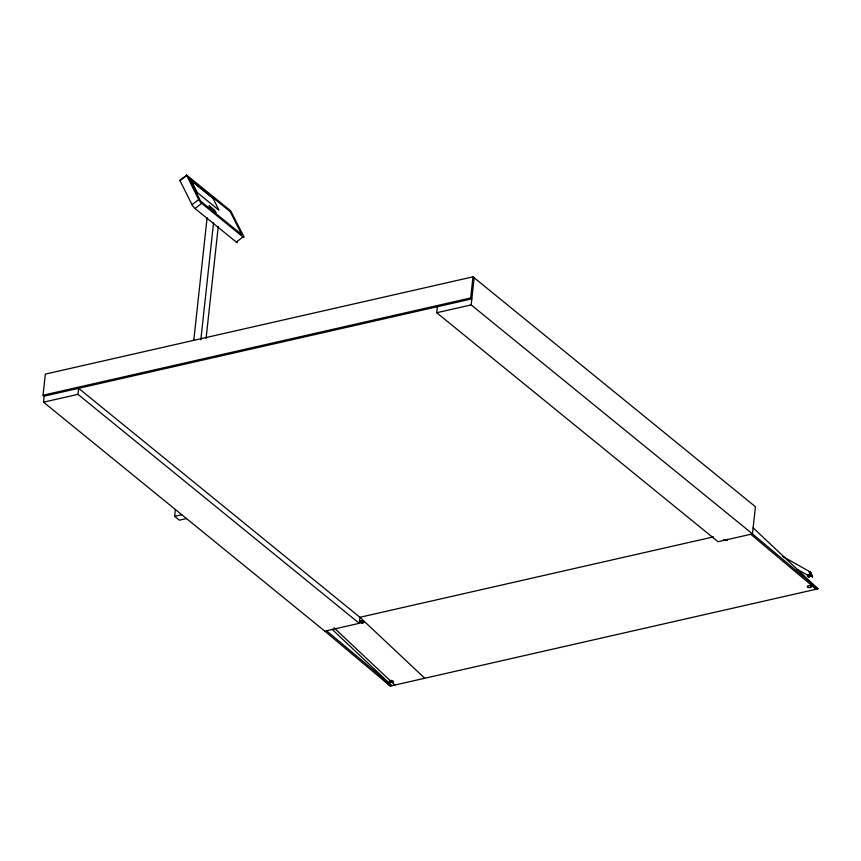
<?xml version="1.0" encoding="UTF-8"?>
<svg xmlns="http://www.w3.org/2000/svg" width="861" height="861" viewBox="0 0 861 861"><rect width="100%" height="100%" fill="white"/><g stroke="black" fill="none" stroke-linecap="round" stroke-linejoin="round"><path stroke-width="1.29" d="M43.05 395.221L45.342 374.104L472.99 276.833L755.431 506.731L752.471 533.885L817.95 588.827L390.302 686.088L324.823 631.156L43.524 402.173L44.18 396.146L43.05 395.221L470.698 297.96L471.828 298.875L44.18 396.146M713.457 536.877L359.92 617.283L359.274 623.321L77.964 394.349L78.62 388.311L359.92 617.283L424.742 678.253M186.514 518.57L179.346 520.205L174.654 516.385L175.375 509.723M193.779 340.343L207.103 217.65M200.828 339.826L213.56 222.676M206.102 338.319L218.253 226.486M436.731 312.747L471.171 304.912L752.471 533.885L718.031 541.72L436.731 312.747L437.377 306.71M470.698 297.96L472.99 276.833M471.171 304.912L474.12 277.759M810.599 573.039L811.159 572.995L810.427 574.007L808.016 575.665L811.503 573.48L810.642 573.781M186.934 175.138L179.788 180.24L192.035 204.714A3.444 0.732 51.9 0 0 195.07 208.534L236.323 242.113L242.953 236.926A3.444 0.732 51.9 0 0 243.674 236.172L230.619 210.784L186.439 174.934L198.665 199.537A3.444 0.732 51.9 0 0 201.689 203.347L242.953 236.926M179.949 180.702L186.579 175.526M192.035 204.714L198.665 199.537M195.07 208.534L201.689 203.347M811.643 574.857L808.242 576.041L808.942 575.934M808.759 575.535L808.135 575.869L811.622 574.083M811.503 575.686C814.172 574.083 806.305 576.17 809.082 576.353M43.524 402.173L77.964 394.349M174.654 516.385L181.832 514.76M324.823 631.156L359.274 623.321M782.767 556.486L809.727 571.672M797.071 569.272L807.564 575.18M363.331 621.427L362.965 621.212A2.066 0.979 6.2 0 0 360.458 620.953A2.066 0.979 6.2 0 0 359.715 622.029L360.339 622.503A2.066 0.979 6.2 0 0 362.836 622.751A2.066 0.979 6.2 0 0 363.579 621.674L363.331 621.427A2.066 1.076 9 0 0 360.705 620.781A2.066 1.076 9 0 0 359.726 622.008L359.941 622.245M723.757 539.772L724.036 539.965A2.066 1.076 9 0 0 726.512 540.439A2.066 1.076 9 0 0 727.448 539.32M241.672 234.547L230.296 211.763L189.033 178.195M723.703 539.729L724.036 539.998A2.066 0.979 6.2 0 0 726.286 540.353A2.066 0.979 6.2 0 0 727.523 539.535M191.325 180.627L212.958 198.224L218.974 210.224L197.341 192.616L191.325 180.627L212.936 198.234M215.863 212.516L210.224 207.953L209.083 205.65L214.712 210.235L215.842 212.527M241.683 234.536L200.538 201.054L189.043 178.184M750.749 534.283L816.228 589.215L810.427 583.758M326.545 630.758L392.024 685.7L332.045 629.273M753.127 527.847L817.95 588.827M333.95 627.712L394.898 685.044M377.721 674.26L379.658 676.079M382.564 678.812L390.302 686.088M363.364 621.47L363.579 621.674A2.066 1.076 9 0 1 362.599 622.933A2.066 1.076 9 0 1 359.973 622.288M808.802 571.887A2.066 0.947 -57 0 1 810.029 572.35A2.066 0.947 -57 0 1 808.727 574.782A2.066 0.947 -57 0 1 807.284 574.739M809.674 572.07A2.066 0.786 -50.3 0 1 810.276 572.995A2.066 0.786 -50.3 0 1 808.468 575.116A2.066 0.786 -50.3 0 1 807.553 574.567M809.803 572.705A2.066 0.613 -44.1 0 1 810.685 573.039A2.066 0.613 -44.1 0 1 808.694 575.137A2.066 0.613 -44.1 0 1 807.801 574.804M808.791 576.741A2.066 0.56 -10 0 1 809.082 575.901A2.066 0.56 -10 0 1 811.945 575.514A2.066 0.56 -10 0 1 811.654 576.353M808.834 577.085A2.066 0.732 -3.8 0 1 808.845 576.138A2.066 0.732 -3.8 0 1 811.46 575.826A2.066 0.732 -3.8 0 1 812.353 576.666M808.834 577.43A2.066 0.904 2.7 0 1 808.845 576.267A2.066 0.904 2.7 0 1 811.46 576.17A2.066 0.904 2.7 0 1 812.353 577.3M237.044 241.349A3.444 0.732 51.9 0 1 236.323 242.113M808.178 587.342A2.066 0.979 6.2 0 0 811.406 586.901A2.066 0.979 6.2 0 0 808.511 585.674A2.066 0.979 6.2 0 0 808.178 587.342M390.216 682.17A2.066 0.979 6.2 0 0 393.391 681.675A2.066 0.979 6.2 0 0 390.42 680.491A2.066 0.979 6.2 0 0 390.216 682.17"/></g></svg>
